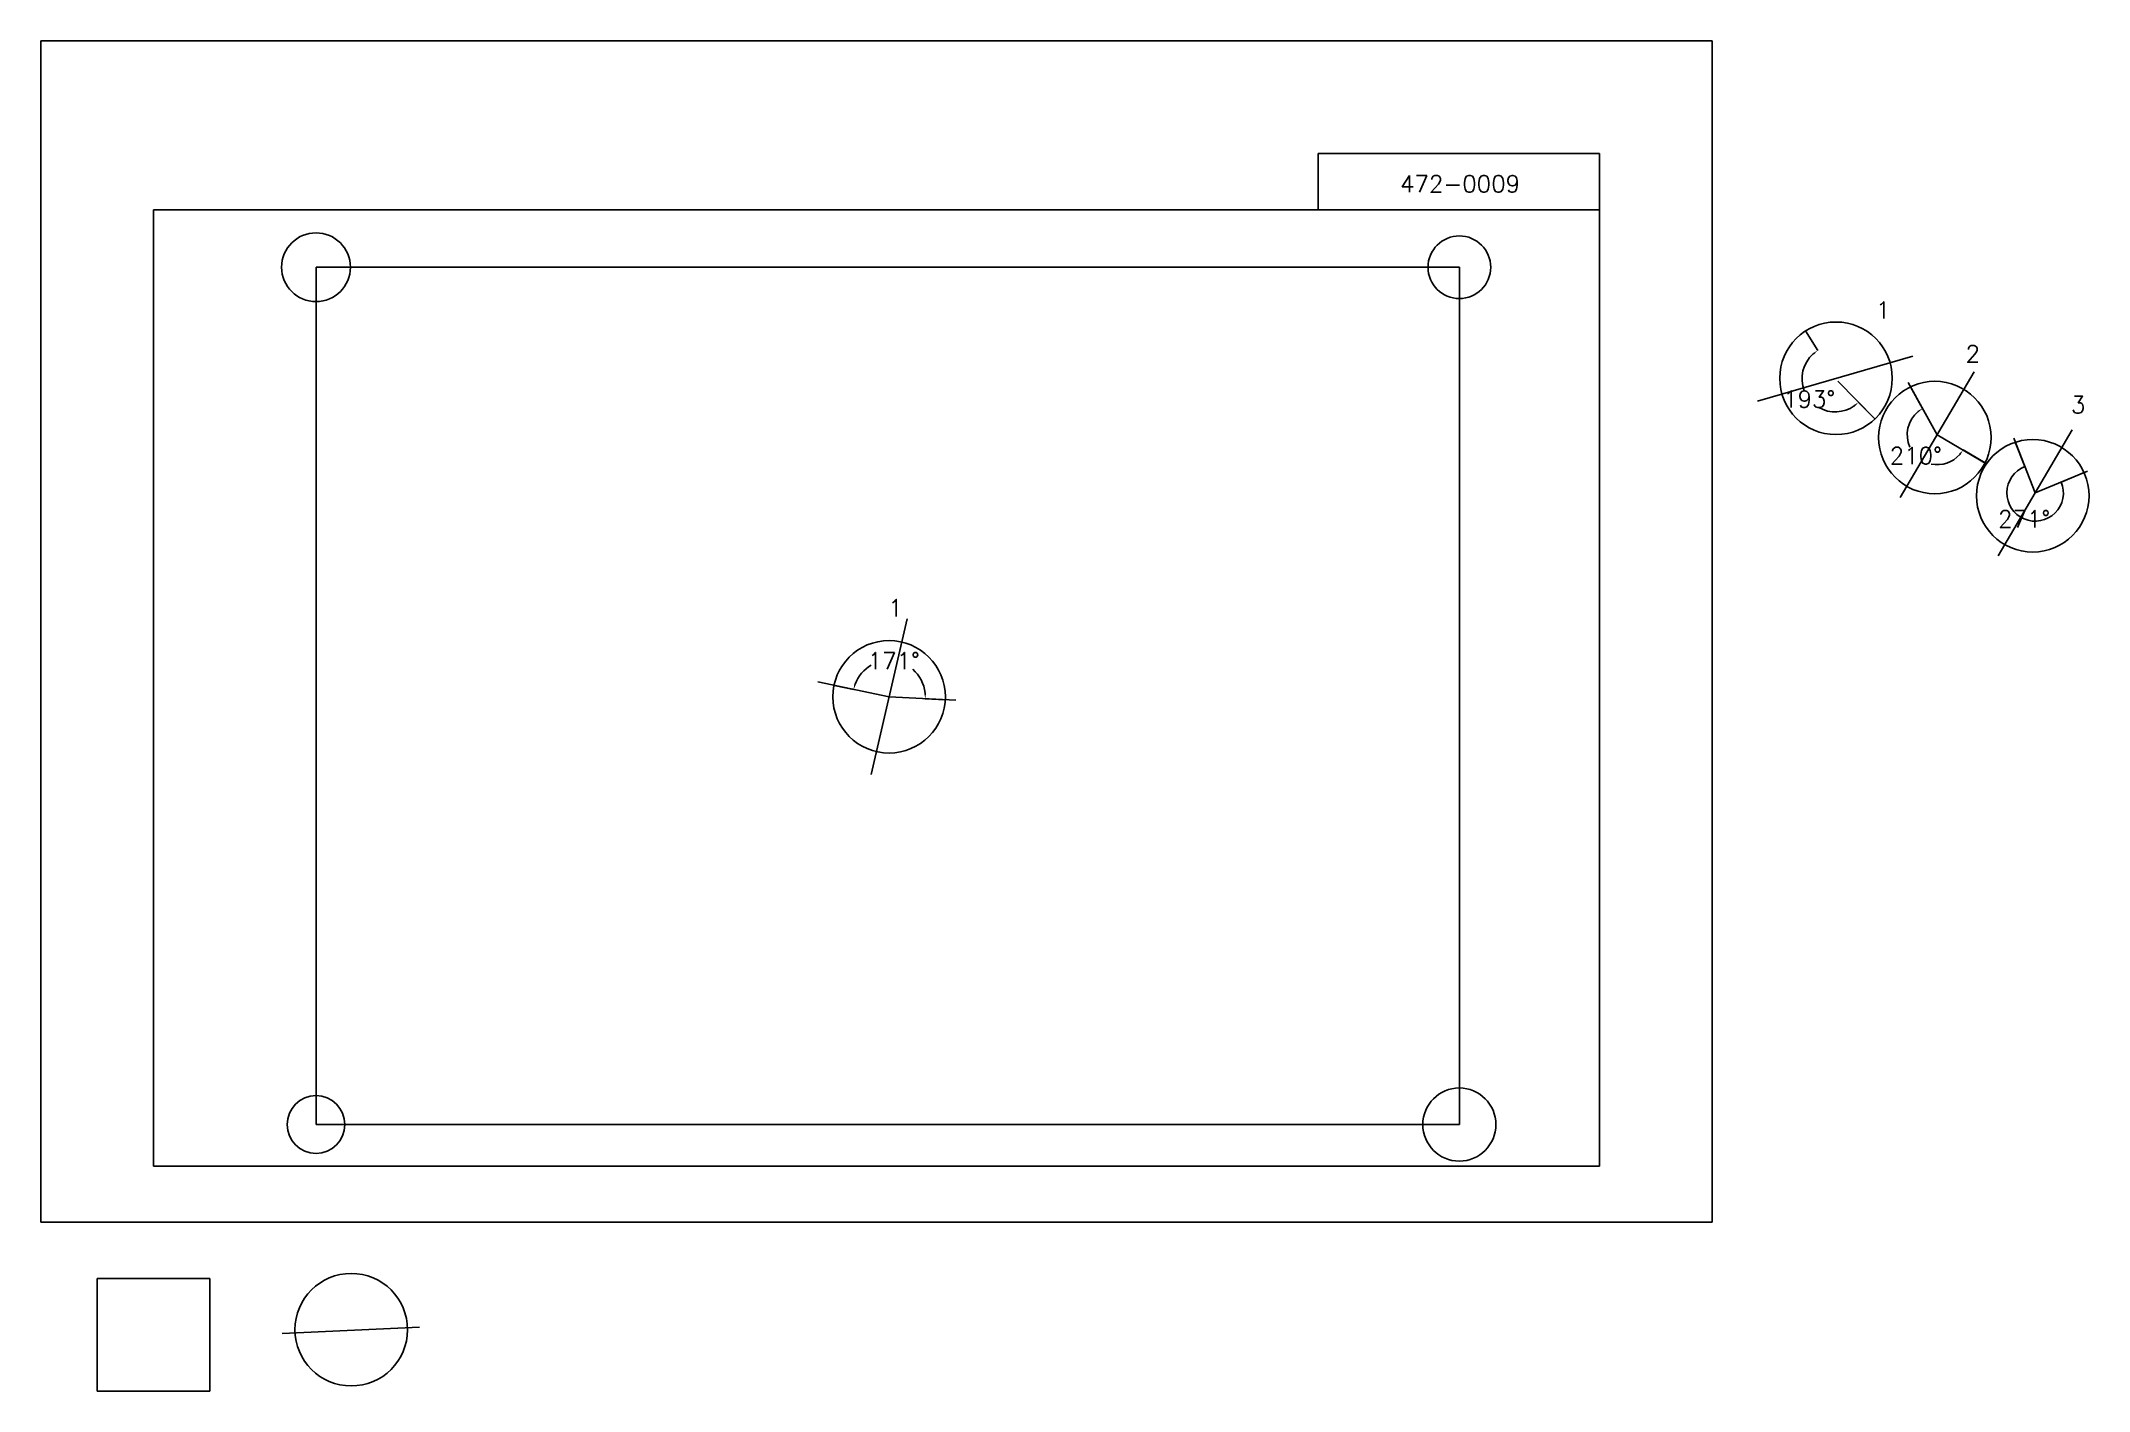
# Model space of a CAD drawing. Extents: x 0 to 1819984, y -150000 to 1050000.
import ezdxf

# ---------------------------------------------------------------- set-up
doc = ezdxf.new("R2010")
doc.units = 0
doc.header["$MEASUREMENT"] = 0
doc.layers.get('0').update_dxf_attribs({"linetype": 'CONTINUOUS'})
doc.layers.get('Defpoints').update_dxf_attribs({"linetype": 'CONTINUOUS'})
for name, color, linetype in [('_0-0_', 7, 'CONTINUOUS'), ('_0-1_V-nasSTD', 7, 'CONTINUOUS'), ('_0-2_番号', 7, 'CONTINUOUS'), ('ADD_LINE', 7, 'CONTINUOUS'), ('文字', 7, 'CONTINUOUS')]:
    doc.layers.add(name, color=color, linetype=linetype)
doc.layers.add('位置合わせ用', color=7, linetype='CONTINUOUS', plot=False)
doc.styles.get("Standard").update_dxf_attribs({"font": 'txt', "height": 15000, "bigfont": 'bigfont.shx'})
doc.dimstyles.get("Standard").update_dxf_attribs({"dimtxt": 0.18, "dimasz": 0.18, "dimexe": 0.18, "dimexo": 0.0625, "dimgap": 0.09, "dimtad": 0, "dimtih": 1, "dimtoh": 1, "dimdec": 4, "dimzin": 0, "dimdsep": 46, "dimtxsty": 'Standard', "dimcen": 0.09, "dimadec": 0, "dimazin": 0, "dimtfac": 1, "dimtdec": 4, "dimtofl": 0, "dimtmove": 0, "dimatfit": 3, "dimfxl": 1, "dimtolj": 1, "dimtzin": 0, "dimarcsym": 0})
picture_1 = doc.add_image_def('image1.jpg', size_in_pixel=(800, 600))

# ---------------------------------------------------------------- blocks, each defined once
blk = doc.blocks.new('-000-CCURVE_ORG002')
at = {"layer": '_0-0_', "color": 5, "linetype": 'Continuous'}
for p, q in [((30, -10), (10, -10)), ((10, -10), (10, -30)), ((30, -30), (30, -10)), ((10, -30), (30, -30))]:
    blk.add_line(p, q, dxfattribs=at)
blk = doc.blocks.new('-008-$$ATRU$$11$$背景色$$色$$0_0_0')
at = {"layer": '_0-2_番号'}
blk.add_blockref('-000-CCURVE_ORG002', (0, 0), dxfattribs=at)
blk = doc.blocks.new('*D27')
at = {"color": 0, "linetype": 'Continuous', "lineweight": -2}
for p, q in [((1568104, 792245), (1578880, 774840)), ((1629640, 714000), (1615070, 728792))]:
    blk.add_line(p, q, dxfattribs=at)
for start, end in [(131.496881, 201.309321), (240.743794, 304.832348)]:
    blk.add_arc((1594392, 749786), 29468, start, end, dxfattribs=at)
at = {"color": 0}
for points in [[(1575365, 771189), (1574370, 772526), (1578880, 774841)], [(1611756, 724957), (1610691, 726240), (1615070, 728792)]]:
    blk.add_solid(points, dxfattribs=at)
at = {"layer": 'Defpoints', "color": 0}
for p in [(1568104, 792245), (1565088, 746690), (1594392, 749786), (1629640, 714000)]:
    blk.add_point(p, dxfattribs=at)
at = {"color": 0, "linetype": 'Continuous', "insert": (1571223, 731578), "char_height": 15000, "attachment_point": 5}
blk.add_mtext('\\A1;193%%d', dxfattribs=at)
blk = doc.blocks.new('*D28')
at = {"color": 0, "linetype": 'Continuous', "lineweight": -2}
for p, q in [((1661270, 742552), (1672046, 723311)), ((1727583, 674939), (1708054, 686470))]:
    blk.add_line(p, q, dxfattribs=at)
for start, end in [(130.005432, 204.698825), (258.553097, 318.68482)]:
    blk.add_arc((1685082, 700035), 26678, start, end, dxfattribs=at)
at = {"color": 0}
for points in [[(1668405, 719784), (1667458, 721156), (1672046, 723311)], [(1705795, 681933), (1704445, 682911), (1708054, 686470)]]:
    blk.add_solid(points, dxfattribs=at)
at = {"layer": 'Defpoints', "color": 0}
for p in [(1661270, 742552), (1658755, 695717), (1685082, 700035), (1727583, 674939)]:
    blk.add_point(p, dxfattribs=at)
at = {"color": 0, "linetype": 'Continuous', "insert": (1666003, 681387), "char_height": 15000, "attachment_point": 5}
blk.add_mtext('\\A1;210%%d', dxfattribs=at)
blk = doc.blocks.new('*D31')
at = {"layer": 'ADD_LINE', "color": 0, "linetype": 'Continuous', "lineweight": -2}
for p, q in [((1754468, 693292), (1762933, 671691)), ((1815520, 666412), (1795295, 657972))]:
    blk.add_line(p, q, dxfattribs=at)
blk.add_arc((1772102, 648293), 25131, 111.399612, 22.651687, dxfattribs=at)
at = {"layer": 'ADD_LINE', "color": 0}
for points in [[(1762933, 671691), (1762933, 671692), (1762933, 671692)], [(1795295, 657972), (1795295, 657972), (1795295, 657972)]]:
    blk.add_solid(points, dxfattribs=at)
at = {"layer": 'Defpoints', "color": 0}
for p in [(1754468, 693293), (1815520, 666412), (1772102, 648293), (1781612, 625030)]:
    blk.add_point(p, dxfattribs=at)
at = {"layer": 'ADD_LINE', "color": 0, "linetype": 'Continuous', "insert": (1762293, 625154), "char_height": 15000, "attachment_point": 5}
blk.add_mtext('\\A1;271%%d', dxfattribs=at)
blk = doc.blocks.new('*D82')
at = {"color": 0, "linetype": 'Continuous', "lineweight": -2}
for p, q in [((704720, 477233), (722125, 473613)), ((803607, 464490), (785852, 465401))]:
    blk.add_line(p, q, dxfattribs=at)
for start, end in [(119.530609, 159.352777), (5.962283, 49.379652)]:
    blk.add_arc((753672, 467052), 32222, start, end, dxfattribs=at)
at = {"color": 0}
for points in [[(722719, 478647), (724320, 478182), (722125, 473613)], [(784888, 470378), (786554, 470422), (785853, 465401)]]:
    blk.add_solid(points, dxfattribs=at)
at = {"layer": 'Defpoints', "color": 0}
for p in [(772555, 493163), (704720, 477233), (753672, 467052), (803607, 464490)]:
    blk.add_point(p, dxfattribs=at)
at = {"color": 0, "linetype": 'Continuous', "insert": (757791, 499011), "char_height": 15000, "attachment_point": 5}
blk.add_mtext('\\A1;171%%d', dxfattribs=at)

msp = doc.modelspace()

# ---------------------------------------------------------------- linework, layer by layer
at = {"layer": '_0-1_V-nasSTD', "color": 7, "linetype": 'Continuous'}
for p, q in [((1485000, 1050000), (0, 1050000)), ((0, 1050000), (0, 0)), ((1485000, 1050000), (0, 1050000)), ((0, 1050000), (0, 0)), ((1485000, 0), (1485000, 1050000)), ((1485000, 0), (1485000, 1050000)), ((1135000, 950000), (1135000, 900000)), ((1135000, 950000), (1385000, 950000)), ((1385000, 950000), (1385000, 900000)), ((1385000, 900000), (100000, 900000)), ((100000, 900000), (100000, 50000)), ((1385000, 50000), (1385000, 900000)), ((100000, 50000), (1385000, 50000)), ((0, 0), (1485000, 0)), ((0, 0), (1485000, 0))]:
    msp.add_line(p, q, dxfattribs=at)
at = {"layer": 'ADD_LINE', "color": 1, "linetype": 'Continuous'}
for p, q in [((1525489.26411, 729736.80972), (1663294.76411, 769835.80972)), ((1652183.75, 644122.25), (1717980.25, 755947.75)), ((1739204, 592380), (1805000.5, 704205.5)), ((737717.75, 397867.25), (769627.25, 536237.75)), ((214262.32302, -98799.56876), (336470.78129, -93322.43898))]:
    msp.add_line(p, q, dxfattribs=at)
at = {"layer": 'ADD_LINE', "color": 5, "linetype": 'Continuous'}
for p, q in [((1596753.25, 747633.75), (1629814.8632, 713821.27417)), ((1685082, 700035), (1659184.32722, 746275.9796)), ((1685082, 700035), (1729204.75, 673981.25)), ((1772102.25, 648292.75), (1753088.25, 696812.75)), ((1772102.25, 648292.75), (1818728.75, 667751.25)), ((753672.5, 467052.5), (690255.5, 480240.5)), ((753672.5, 467052.5), (813094.5, 464003.5))]:
    msp.add_line(p, q, dxfattribs=at)
at = {"layer": 'ADD_LINE', "color": 5, "linetype": 'ByBlock'}
for centre in [(1595122.531, 750173.16957), (1682964.15392, 697503.40947), (1769984.40392, 645761.15947), (753672.5, 467052.5), (275704.61091, -95468.83904)]:
    msp.add_circle(centre, 50000, dxfattribs=at)
at = {"layer": '位置合わせ用', "color": 5, "linetype": 'Continuous'}
for centre, radius in [((244424.4, 848880.595), 30579.2687), ((1260424.4, 848880.595), 27848.33235), ((244424.4, 86880.595), 25672.78835), ((1260424.4, 86880.595), 32483.49996)]:
    msp.add_circle(centre, radius, dxfattribs=at)

# ---------------------------------------------------------------- block references
at = {"layer": '_0-0_', "xscale": 5000, "yscale": 5000, "zscale": 5000}
msp.add_blockref('-008-$$ATRU$$11$$背景色$$色$$0_0_0', (0, 0), dxfattribs=at)

# ---------------------------------------------------------------- texts
at = {"layer": '文字', "linetype": 'Continuous'}
msp.add_text('472-0009', height=15000, dxfattribs=at).set_placement((1207698.06436, 915464.91089))
at = {"layer": '文字', "color": 5, "linetype": 'Continuous'}
for s, p in [('1', (1630487.25, 803200.25)), ('2', (1710202.25, 764419.75)), ('3', (1803921.25, 719176.25)), ('1', (752969.5, 538581.5))]:
    msp.add_text(s, height=15000, dxfattribs=at).set_placement(p)

# ---------------------------------------------------------------- dimensions: what is measured, and where the dimension line sits
at = {"color": 5, "linetype": 'Continuous'}
for base, center, p1, p2, picture, middle in [((1565087.53393, 746690.32692), (1594392.01411, 749786.30972), (1568104.28301, 792244.70716), (1629640.37756, 713999.72255), '*D27', (1571223.47133, 731577.62241)), ((1658755.37189, 695717.29916), (1685082, 700035), (1661270.03834, 742551.88724), (1727582.99975, 674938.86655), '*D28', (1666003.1859, 681387.40657)), ((772555.04145, 493162.55962), (753672.5, 467052.5), (704719.80243, 477232.54913), (803606.80931, 464490.32254), '*D82', (757790.52142, 499010.71466))]:
    dim = msp.add_angular_dim_3p(base=base, center=center, p1=p1, p2=p2, dimstyle='Standard', override={"dimasz": 5000, "dimtmove": 2}, dxfattribs=at)
    dim.commit()
    dim.dimension.update_dxf_attribs({"geometry": picture, "text_midpoint": middle})
at = {"layer": 'ADD_LINE', "color": 5, "linetype": 'Continuous'}
dim = msp.add_angular_dim_3p(base=(1781611.89489, 625030.08669), center=(1772102.25, 648292.75), p1=(1754467.74397, 693292.55187), p2=(1815520.42476, 666412.32907), dimstyle='Standard', override={"dimtmove": 2}, dxfattribs=at)
dim.commit()
dim.dimension.update_dxf_attribs({"geometry": '*D31', "text_midpoint": (1762292.86514, 625154.49351)})

# ---------------------------------------------------------------- pictures from other files: only their frames are drawn
at = {"color": 5, "linetype": 'Continuous'}
image = msp.add_image(picture_1, insert=(244424.4, 86880.595), size_in_units=(1016000, 762000), dxfattribs=at)
image.dxf.flags = 7

doc.saveas('drawing.dxf')
